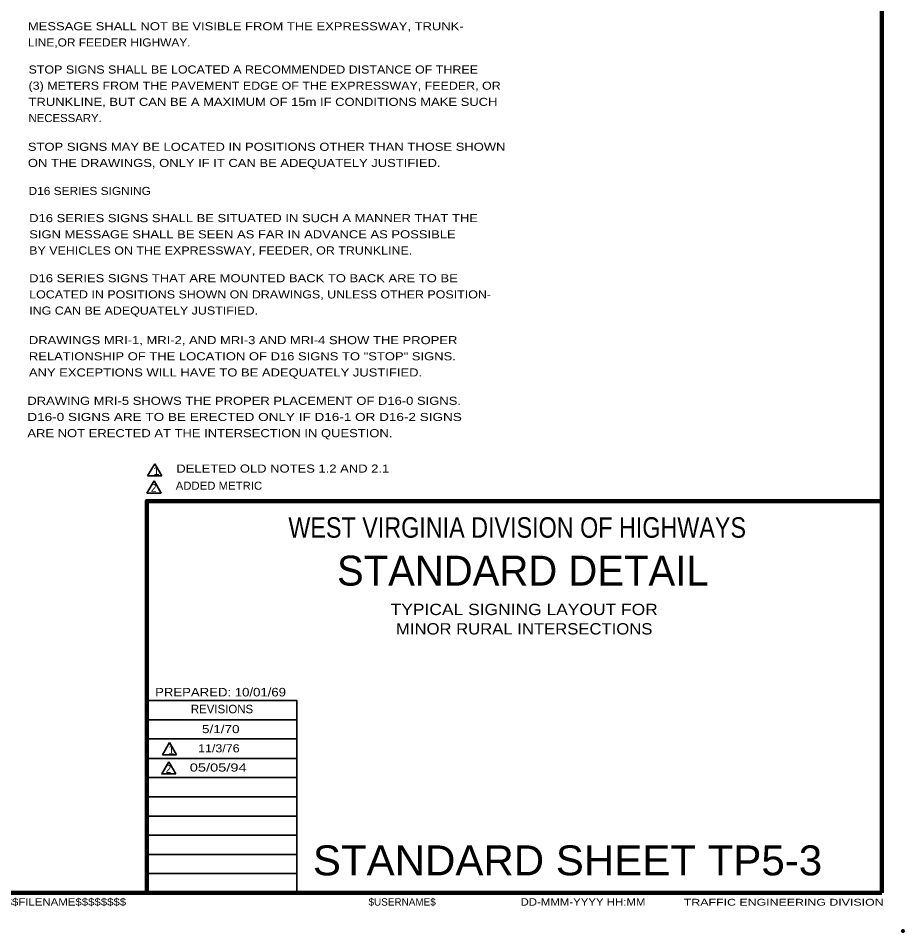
# Model space of a CAD drawing. Extents: x -128302 to -127447, y -39252 to -38708.
# Drawn here: x -127709.4 to -127446.8, y -39252.3 to -38981.1 of the extents above; entities that cross this region are included whole.
import ezdxf
from ezdxf.enums import TextEntityAlignment as Align

# ---------------------------------------------------------------- set-up
doc = ezdxf.new("R2010")
doc.units = 0
doc.header["$LTSCALE"] = 0.96
doc.header["$PDMODE"] = 32
doc.header["$PDSIZE"] = 0.48
doc.layers.add('1', color=7, linetype='Continuous', lineweight=53)
doc.layers.add('61', color=7, linetype='Continuous', lineweight=35)

msp = doc.modelspace()

# ---------------------------------------------------------------- linework, layer by layer
at = {"layer": '1', "lineweight": 158}
for q in [(-127453.3371, -38714.6328), (-127453.3371, -39124.4328), (-128244.9371, -39240.7328)]:
    msp.add_line((-127453.3371, -39240.7328), q, dxfattribs=at)
at = {"layer": '1', "lineweight": 13}
msp.add_line((-127453.3371, -39240.7328), (-127453.3371, -38714.6328), dxfattribs=at)
at = {"layer": '1', "lineweight": 35}
for p, q in [((-127668.954, -39113.3645), (-127671.054, -39117.0018)), ((-127668.954, -39113.3645), (-127666.854, -39117.0018)), ((-127669.157, -39118.4419), (-127671.257, -39122.0792)), ((-127671.054, -39117.0018), (-127666.854, -39117.0018)), ((-127669.157, -39118.4419), (-127667.057, -39122.0792)), ((-127671.257, -39122.0792), (-127667.057, -39122.0792)), ((-127626.8371, -39189.3328), (-127671.3371, -39189.3328)), ((-127626.8371, -39195.0328), (-127671.3371, -39195.0328)), ((-127664.5774, -39196.1122), (-127666.6774, -39199.7495)), ((-127664.5774, -39196.1122), (-127662.4774, -39199.7495)), ((-127666.6774, -39199.7495), (-127662.4774, -39199.7495)), ((-127626.8371, -39200.8328), (-127671.3371, -39200.8328)), ((-127664.7852, -39201.8136), (-127662.6852, -39205.4509)), ((-127626.8371, -39206.5328), (-127671.3371, -39206.5328)), ((-127626.8371, -39212.2328), (-127671.3371, -39212.2328)), ((-127626.8371, -39217.9328), (-127671.3371, -39217.9328)), ((-127626.8371, -39223.6328), (-127671.3371, -39223.6328)), ((-127626.8371, -39229.3328), (-127671.3371, -39229.3328)), ((-127626.8371, -39235.0328), (-127671.3371, -39235.0328))]:
    msp.add_line(p, q, dxfattribs=at)
at = {"layer": '1', "lineweight": 158}
msp.add_lwpolyline([(-127671.3371, -39240.7328), (-127671.3371, -39124.4328), (-127453.3371, -39124.4328)], dxfattribs=at)
at = {"layer": '1', "lineweight": 35}
for points in [[(-127626.8371, -39240.7328), (-127626.8371, -39183.6328), (-127671.3371, -39183.6328)], [(-127664.7852, -39201.8136), (-127666.8852, -39205.4509), (-127662.6852, -39205.4509)]]:
    msp.add_lwpolyline(points, dxfattribs=at)
at = {"layer": '1'}
msp.add_point((-127447.0371, -39252.0328), dxfattribs=at)
at = {"layer": '61', "lineweight": 53}
for q in [(-127606.0371, -39240.7328), (-127606.0371, -39240.7328), (-127606.0371, -39240.7328), (-127605.7371, -39240.7328), (-127605.7371, -39240.7328)]:
    msp.add_line((-127453.3371, -39240.7328), q, dxfattribs=at)

# ---------------------------------------------------------------- texts
at = {"layer": '1'}
for s, height, width, p in [('MESSAGE SHALL NOT BE VISIBLE FROM THE EXPRESSWAY, TRUNK-', 2.4, 1.2, (-127706.5746, -38984.7119)), ('LINE,OR FEEDER HIGHWAY.', 2.4, 1.1, (-127706.5746, -38989.5119)), ('STOP SIGNS SHALL BE LOCATED A RECOMMENDED DISTANCE OF THREE', 2.4, 1.15, (-127706.3785, -38997.5545)), ('(3) METERS FROM THE PAVEMENT EDGE OF THE EXPRESSWAY, FEEDER, OR', 2.4, 1.15, (-127706.3785, -39002.3545)), ('TRUNKLINE, BUT CAN BE A MAXIMUM OF 15m IF CONDITIONS MAKE SUCH', 2.4, 1.2, (-127706.3785, -39007.1545)), ('NECESSARY.', 2.4, 1.05, (-127706.3785, -39011.9545)), ('STOP SIGNS MAY BE LOCATED IN POSITIONS OTHER THAN THOSE SHOWN', 2.4, 1.2, (-127706.5747, -39020.4901)), ('ON THE DRAWINGS, ONLY IF IT CAN BE ADEQUATELY JUSTIFIED.', 2.4, 1.2, (-127706.5747, -39025.2901)), ('D16 SERIES SIGNING', 2.4, 1.1, (-127706.3786, -39033.6003)), ('D16 SERIES SIGNS SHALL BE SITUATED IN SUCH A MANNER THAT THE', 2.4, 1.2, (-127706.1825, -39041.6614)), ('SIGN MESSAGE SHALL BE SEEN AS FAR IN ADVANCE AS POSSIBLE', 2.4, 1.2, (-127706.1825, -39046.4614)), ('BY VEHICLES ON THE EXPRESSWAY, FEEDER, OR TRUNKLINE.', 2.4, 1.15, (-127706.1825, -39051.2614)), ('D16 SERIES SIGNS THAT ARE MOUNTED BACK TO BACK ARE TO BE', 2.4, 1.2, (-127706.1826, -39059.5002)), ('LOCATED IN POSITIONS SHOWN ON DRAWINGS, UNLESS OTHER POSITION-', 2.4, 1.15, (-127706.1826, -39064.3002)), ('ING CAN BE ADEQUATELY JUSTIFIED.', 2.4, 1.15, (-127706.1826, -39069.1002)), ('DRAWINGS MRI-1, MRI-2, AND MRI-3 AND MRI-4 SHOW THE PROPER', 2.4, 1.2, (-127706.2758, -39077.8712)), ('RELATIONSHIP OF THE LOCATION OF D16 SIGNS TO "STOP" SIGNS.', 2.4, 1.2, (-127706.2758, -39082.6712)), ('ANY EXCEPTIONS WILL HAVE TO BE ADEQUATELY JUSTIFIED.', 2.4, 1.2, (-127706.2758, -39087.4712)), ('DRAWING MRI-5 SHOWS THE PROPER PLACEMENT OF D16-0 SIGNS.', 2.4, 1.2, (-127706.7206, -39095.884)), ('D16-0 SIGNS ARE TO BE ERECTED ONLY IF D16-1 OR D16-2 SIGNS', 2.4, 1.25, (-127706.7206, -39100.684)), ('ARE NOT ERECTED AT THE INTERSECTION IN QUESTION.', 2.4, 1.2, (-127706.7206, -39105.484)), ('DELETED OLD NOTES 1.2 AND 2.1', 2.4, 1.2, (-127662.5336, -39116.0003)), ('ADDED METRIC', 2.4, 1.05, (-127662.7366, -39121.0777)), ('PREPARED: 10/01/69', 2.537, 1.15, (-127668.8371, -39182.4328)), ('STANDARD SHEET TP5-3 ', 8.881, 1.05, (-127622.0371, -39235.5328)), ('$$$$$$$$$FILENAME$$$$$$$$', 2.2, 1.15, (-127726.3371, -39244.5328)), ('DD-MMM-YYYY HH:MM', 2.2, 1.15, (-127560.4371, -39244.5328)), ('TRAFFIC ENGINEERING DIVISION', 2.031, 1.35, (-127512.0371, -39244.5328))]:
    msp.add_text(s, height=height, dxfattribs=dict(at, width=width)).set_placement(p)
for s, height, p in [('1', 2.4, (-127668.4436, -39116.6924)), ('STANDARD DETAIL', 8.881, (-127559.7871, -39149.5328)), ('1', 2.4, (-127664.067, -39199.4401))]:
    msp.add_text(s, height=height, dxfattribs=at).set_placement(p, align=Align.CENTER)
for s, height, width, p in [('2', 2.4, 0.9, (-127669.2634, -39121.7698)), ('WEST VIRGINIA DIVISION OF HIGHWAYS', 6.089, 0.85, (-127561.4371, -39135.3328)), ('TYPICAL SIGNING LAYOUT FOR', 3.36, 1.15, (-127559.3603, -39158.2897)), ('MINOR RURAL INTERSECTIONS', 3.36, 1.1, (-127559.3603, -39164.0497)), ('5/1/70', 2.4, 1.25, (-127649.3608, -39193.3312)), ('11/3/76', 2.4, 1.15, (-127649.9283, -39199.0318)), ('05/05/94', 2.4, 1.35, (-127650.1266, -39204.7332)), ('2', 2.4, 0.9, (-127664.8916, -39205.1415))]:
    msp.add_text(s, height=height, dxfattribs=dict(at, width=width)).set_placement(p, align=Align.CENTER)
for s, height, p in [('REVISIONS', 2.537, (-127658.2371, -39187.4328)), ('$USERNAME$', 2.2, (-127605.5371, -39244.5328))]:
    msp.add_text(s, height=height, dxfattribs=at).set_placement(p)

doc.saveas('drawing.dxf')
